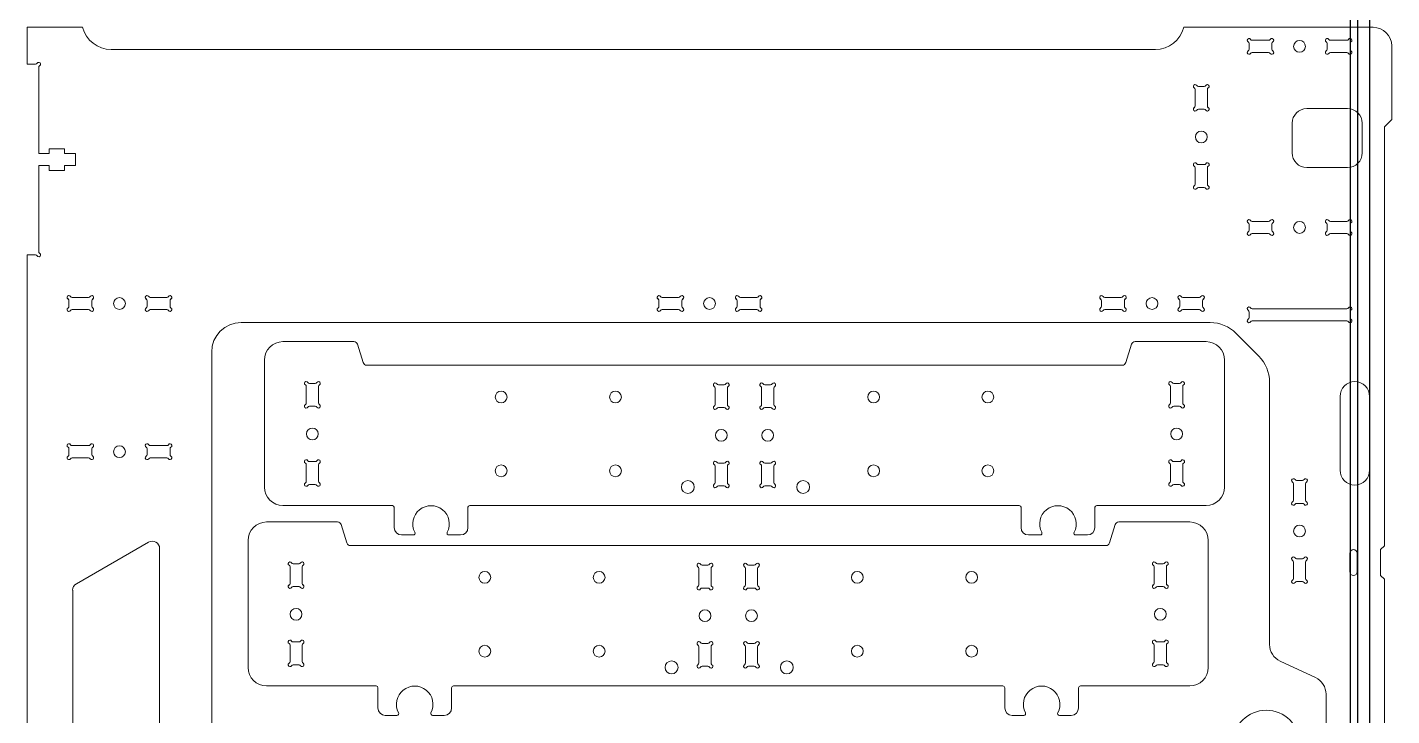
# Model space of a CAD drawing. Header units: millimetres. Extents: x 204 to 1643, y -167 to 1237.
# Drawn here: x 209.8 to 579.8, y 398.9 to 585.4 of the extents above; entities that cross this region are included whole.
import ezdxf

# ---------------------------------------------------------------- set-up
doc = ezdxf.new("R2010")
doc.units = ezdxf.units.MM
doc.header["$PDSIZE"] = -1

msp = doc.modelspace()

# ---------------------------------------------------------------- linework, layer by layer
at = {"color": 7, "linetype": 'Continuous', "lineweight": 15}
for p, q in [((209.85, 585.38), (209.85, 575.38)), ((224.85, 585.38), (209.85, 585.38)), ((574.85, 585.38), (523.5, 585.38)), ((541.15, 580.98), (541.15, 579.41)), ((546.48, 581.85), (542.01, 581.85)), ((547.35, 579.41), (547.35, 580.98)), ((562.35, 580.98), (562.35, 579.41)), ((567.68, 581.85), (563.21, 581.85)), ((568.55, 579.41), (568.55, 580.98)), ((515.75, 579.38), (232.59, 579.38)), ((542.01, 578.55), (546.48, 578.55)), ((563.21, 578.55), (567.68, 578.55)), ((579.85, 560.38), (579.85, 580.38)), ((209.85, 575.38), (212.08, 575.38)), ((212.95, 574.51), (212.95, 551.15)), ((526.55, 568.51), (526.55, 564.04)), ((528.99, 569.38), (527.42, 569.38)), ((529.85, 564.04), (529.85, 568.51)), ((527.42, 563.18), (528.99, 563.18)), ((567.85, 563.38), (556.85, 563.38)), ((552.85, 559.38), (552.85, 551.38)), ((571.85, 551.38), (571.85, 559.38)), ((577.85, 558.38), (579.85, 560.38)), ((577.85, 444.88), (577.85, 558.38)), ((215.75, 552.5), (219.95, 552.5)), ((215.75, 551.15), (215.75, 552.5)), ((219.95, 552.5), (219.95, 551.15)), ((212.95, 551.15), (215.75, 551.15)), ((212.95, 547.95), (212.95, 524.59)), ((215.75, 547.95), (212.95, 547.95)), ((215.75, 546.6), (215.75, 547.95)), ((219.95, 551.15), (222.95, 551.15)), ((219.95, 547.95), (219.95, 546.6)), ((222.95, 547.95), (219.95, 547.95)), ((222.95, 551.15), (222.95, 547.95)), ((528.99, 548.18), (527.42, 548.18)), ((219.95, 546.6), (215.75, 546.6)), ((526.55, 547.31), (526.55, 542.84)), ((529.85, 542.84), (529.85, 547.31)), ((556.85, 547.38), (567.85, 547.38)), ((527.42, 541.98), (528.99, 541.98)), ((546.48, 532.81), (542.01, 532.81)), ((567.68, 532.81), (563.21, 532.81)), ((541.15, 531.94), (541.15, 530.37)), ((542.01, 529.51), (546.48, 529.51)), ((547.35, 530.37), (547.35, 531.94)), ((562.35, 531.94), (562.35, 530.37)), ((563.21, 529.51), (567.68, 529.51)), ((568.55, 530.37), (568.55, 531.94)), ((209.85, 523.73), (209.85, 257.03)), ((212.08, 523.73), (209.85, 523.73)), ((221.15, 509.77), (221.15, 511.34)), ((222.01, 512.2), (226.48, 512.2)), ((227.35, 511.34), (227.35, 509.77)), ((242.35, 509.77), (242.35, 511.34)), ((243.21, 512.2), (247.68, 512.2)), ((248.55, 511.34), (248.55, 509.77)), ((381.15, 509.77), (381.15, 511.34)), ((382.01, 512.2), (386.48, 512.2)), ((387.35, 511.34), (387.35, 509.77)), ((402.35, 509.77), (402.35, 511.34)), ((403.21, 512.2), (407.68, 512.2)), ((408.55, 511.34), (408.55, 509.77)), ((501.15, 511.34), (501.15, 509.77)), ((506.48, 512.2), (502.01, 512.2)), ((507.35, 509.77), (507.35, 511.34)), ((522.35, 511.34), (522.35, 509.77)), ((527.68, 512.2), (523.21, 512.2)), ((528.55, 509.77), (528.55, 511.34)), ((226.48, 508.9), (222.01, 508.9)), ((247.68, 508.9), (243.21, 508.9)), ((386.48, 508.9), (382.01, 508.9)), ((407.68, 508.9), (403.21, 508.9)), ((502.01, 508.9), (506.48, 508.9)), ((523.21, 508.9), (527.68, 508.9)), ((541.15, 506.7), (541.15, 508.27)), ((542.01, 509.14), (567.68, 509.14)), ((568.55, 508.27), (568.55, 506.7)), ((530.6, 505.38), (267.85, 505.38)), ((567.68, 505.84), (542.01, 505.84)), ((298.43, 500.22), (279.16, 500.22)), ((300.94, 494.54), (299.38, 499.52)), ((509.29, 499.52), (507.73, 494.54)), ((529.51, 500.22), (510.25, 500.22)), ((537.67, 502.44), (543.8, 496.3)), ((259.85, 497.38), (259.85, 283.38)), ((274.16, 495.22), (274.16, 460.84)), ((506.78, 493.84), (301.9, 493.84)), ((534.51, 460.84), (534.51, 495.22)), ((287.95, 488.92), (286.38, 488.92)), ((398.82, 488.54), (397.25, 488.54)), ((411.42, 488.54), (409.85, 488.54)), ((522.3, 488.92), (520.73, 488.92)), ((546.72, 418.21), (546.72, 489.24)), ((285.51, 488.06), (285.51, 483.59)), ((288.81, 483.59), (288.81, 488.06)), ((396.39, 487.67), (396.39, 483.2)), ((399.69, 483.2), (399.69, 487.67)), ((408.99, 487.67), (408.99, 483.2)), ((412.29, 483.2), (412.29, 487.67)), ((519.86, 488.06), (519.86, 483.59)), ((523.16, 483.59), (523.16, 488.06)), ((565.85, 485.38), (565.85, 465.38)), ((573.85, 465.38), (573.85, 485.38)), ((286.38, 482.72), (287.95, 482.72)), ((397.25, 482.34), (398.82, 482.34)), ((409.85, 482.34), (411.42, 482.34)), ((520.73, 482.72), (522.3, 482.72)), ((221.15, 469.62), (221.15, 471.19)), ((222.01, 472.05), (226.48, 472.05)), ((227.35, 471.19), (227.35, 469.62)), ((242.35, 469.62), (242.35, 471.19)), ((243.21, 472.05), (247.68, 472.05)), ((248.55, 471.19), (248.55, 469.62)), ((226.48, 468.75), (222.01, 468.75)), ((247.68, 468.75), (243.21, 468.75)), ((285.51, 466.86), (285.51, 462.39)), ((287.95, 467.72), (286.38, 467.72)), ((288.81, 462.39), (288.81, 466.86)), ((396.39, 466.47), (396.39, 462)), ((398.82, 467.34), (397.25, 467.34)), ((399.69, 462), (399.69, 466.47)), ((408.99, 466.47), (408.99, 462)), ((411.42, 467.34), (409.85, 467.34)), ((412.29, 462), (412.29, 466.47)), ((519.86, 466.86), (519.86, 462.39)), ((522.3, 467.72), (520.73, 467.72)), ((523.16, 462.39), (523.16, 466.86)), ((554.06, 462.6), (555.63, 462.6)), ((286.38, 461.52), (287.95, 461.52)), ((397.25, 461.14), (398.82, 461.14)), ((409.85, 461.14), (411.42, 461.14)), ((520.73, 461.52), (522.3, 461.52)), ((553.2, 457.27), (553.2, 461.74)), ((556.5, 461.74), (556.5, 457.27)), ((279.16, 455.84), (308.84, 455.84)), ((309.34, 455.34), (309.34, 449.84)), ((329.34, 449.84), (329.34, 455.34)), ((329.84, 455.84), (478.84, 455.84)), ((479.34, 455.34), (479.34, 449.84)), ((499.34, 449.84), (499.34, 455.34)), ((499.84, 455.84), (529.51, 455.84)), ((555.63, 456.4), (554.06, 456.4)), ((294.01, 451.36), (274.74, 451.36)), ((296.52, 445.67), (294.96, 450.66)), ((311.34, 447.84), (314.49, 447.84)), ((324.18, 447.84), (327.34, 447.84)), ((481.34, 447.84), (484.5, 447.84)), ((494.19, 447.84), (497.34, 447.84)), ((504.87, 450.66), (503.31, 445.67)), ((525.09, 451.36), (505.83, 451.36)), ((223.17, 434.63), (242.69, 445.9)), ((245.73, 444.15), (245.73, 336.59)), ((269.74, 446.36), (269.74, 411.97)), ((502.36, 444.97), (297.48, 444.97)), ((530.09, 411.97), (530.09, 446.36)), ((576.85, 443.88), (577.85, 444.88)), ((553.2, 436.07), (553.2, 440.54)), ((554.06, 441.4), (555.63, 441.4)), ((556.5, 440.54), (556.5, 436.07)), ((568.5, 442.88), (568.5, 437.88)), ((570.5, 437.88), (570.5, 442.88)), ((576.85, 443.88), (576.85, 436.88)), ((281.09, 439.19), (281.09, 434.72)), ((283.53, 440.06), (281.96, 440.06)), ((284.39, 434.72), (284.39, 439.19)), ((391.97, 438.8), (391.97, 434.34)), ((394.4, 439.67), (392.83, 439.67)), ((395.27, 434.34), (395.27, 438.8)), ((404.57, 438.8), (404.57, 434.34)), ((407, 439.67), (405.43, 439.67)), ((407.87, 434.34), (407.87, 438.8)), ((515.44, 439.19), (515.44, 434.72)), ((517.88, 440.06), (516.31, 440.06)), ((518.74, 434.72), (518.74, 439.19)), ((577.85, 435.88), (576.85, 436.88)), ((281.96, 433.86), (283.53, 433.86)), ((392.83, 433.47), (394.4, 433.47)), ((405.43, 433.47), (407, 433.47)), ((516.31, 433.86), (517.88, 433.86)), ((555.63, 435.2), (554.06, 435.2)), ((577.85, 394.88), (577.85, 435.88)), ((222.16, 432.88), (222.16, 347.87)), ((283.53, 418.86), (281.96, 418.86)), ((394.4, 418.47), (392.83, 418.47)), ((407, 418.47), (405.43, 418.47)), ((517.88, 418.86), (516.31, 418.86)), ((281.09, 417.99), (281.09, 413.52)), ((284.39, 413.52), (284.39, 417.99)), ((391.97, 417.6), (391.97, 413.14)), ((395.27, 413.14), (395.27, 417.6)), ((404.57, 417.6), (404.57, 413.14)), ((407.87, 413.14), (407.87, 417.6)), ((515.44, 417.99), (515.44, 413.52)), ((518.74, 413.52), (518.74, 417.99)), ((281.96, 412.66), (283.53, 412.66)), ((392.83, 412.27), (394.4, 412.27)), ((405.43, 412.27), (407, 412.27)), ((516.31, 412.66), (517.88, 412.66)), ((559.16, 409.22), (549.61, 413.68)), ((274.74, 406.97), (304.42, 406.97)), ((304.92, 406.47), (304.92, 400.97)), ((324.92, 400.97), (324.92, 406.47)), ((325.42, 406.97), (474.42, 406.97)), ((474.92, 406.47), (474.92, 400.97)), ((494.92, 400.97), (494.92, 406.47)), ((495.42, 406.97), (525.09, 406.97)), ((562.05, 376.08), (562.05, 404.69)), ((306.92, 398.97), (310.07, 398.97)), ((319.76, 398.97), (322.92, 398.97)), ((476.92, 398.97), (480.08, 398.97)), ((489.76, 398.97), (492.92, 398.97))]:
    msp.add_line(p, q, dxfattribs=at)
for p in [(568.55, 507.49), (570.55, 507.49), (573.85, 475.38)]:
    msp.add_xline(p, (0, -1))
for centre, radius in [((554.85, 580.2), 1.6), ((528.2, 555.68), 1.6), ((554.85, 531.16), 1.6), ((234.85, 510.55), 1.6), ((394.85, 510.55), 1.6), ((514.85, 510.55), 1.6), ((338.34, 485.22), 1.6), ((369.34, 485.22), 1.6), ((439.34, 485.22), 1.6), ((470.34, 485.22), 1.6), ((287.16, 475.22), 1.6), ((398.04, 474.84), 1.6), ((410.64, 474.84), 1.6), ((521.51, 475.22), 1.6), ((234.85, 470.4), 1.6), ((338.34, 465.22), 1.6), ((369.34, 465.22), 1.6), ((439.34, 465.22), 1.6), ((470.34, 465.22), 1.6), ((388.98, 460.83), 1.75), ((420.24, 460.83), 1.75), ((554.85, 448.9), 1.6), ((333.92, 436.36), 1.6), ((364.92, 436.36), 1.6), ((434.92, 436.36), 1.6), ((465.92, 436.36), 1.6), ((282.74, 426.36), 1.6), ((393.62, 425.97), 1.6), ((406.22, 425.97), 1.6), ((517.09, 426.36), 1.6), ((333.92, 416.36), 1.6), ((364.92, 416.36), 1.6), ((434.92, 416.36), 1.6), ((465.92, 416.36), 1.6), ((384.56, 411.96), 1.75), ((415.82, 411.96), 1.75), ((545.83, 391.37), 9)]:
    msp.add_circle(centre, radius, dxfattribs=at)
for centre, radius, start, end in [((232.59, 587.38), 8, 194.4776, 269.9999), ((515.75, 587.38), 8, 270, 345.5225), ((574.85, 580.38), 5, 0.0001, 90), ((541.15, 581.85), 0.5, 29.9998, 239.9998), ((540.65, 580.98), 0.5, 359.9999, 59.9997), ((542.01, 582.35), 0.5, 209.9999, 270), ((546.48, 582.35), 0.5, 270, 329.9998), ((547.35, 581.85), 0.5, 300, 149.9997), ((547.85, 580.98), 0.5, 119.9996, 179.9993), ((562.35, 581.85), 0.5, 29.9998, 239.9998), ((561.85, 580.98), 0.5, 359.9999, 59.9997), ((563.21, 582.35), 0.5, 209.9999, 269.9998), ((567.68, 582.35), 0.5, 270, 329.9998), ((568.55, 581.85), 0.5, 299.9998, 149.9998), ((569.05, 580.98), 0.5, 119.9996, 179.9993), ((541.15, 578.55), 0.5, 120, 329.9997), ((540.65, 579.41), 0.5, 299.9999, 359.9998), ((542.01, 578.05), 0.5, 89.9999, 149.9997), ((546.48, 578.05), 0.5, 30, 90), ((547.35, 578.55), 0.5, 210.0001, 59.9998), ((547.85, 579.41), 0.5, 180, 239.9998), ((562.35, 578.55), 0.5, 119.9998, 329.9998), ((561.85, 579.41), 0.5, 299.9999, 359.9998), ((563.21, 578.05), 0.5, 89.9999, 149.9997), ((567.68, 578.05), 0.5, 30, 90), ((568.55, 578.55), 0.5, 210.0001, 59.9998), ((569.05, 579.41), 0.5, 180, 239.9998), ((212.08, 575.88), 0.5, 270.0001, 330.0001), ((212.95, 575.38), 0.5, 300.0004, 150.0001), ((213.45, 574.51), 0.5, 120.0003, 180), ((526.55, 569.38), 0.5, 29.9999, 239.9999), ((529.85, 569.38), 0.5, 300, 149.9996), ((526.05, 568.51), 0.5, 360, 59.9998), ((527.42, 569.88), 0.5, 210.0001, 270.0001), ((528.99, 569.88), 0.5, 269.9999, 329.9997), ((530.35, 568.51), 0.5, 120.0005, 180.0003), ((526.55, 563.18), 0.5, 120.0001, 329.9997), ((526.05, 564.04), 0.5, 300, 359.9999), ((527.42, 562.68), 0.5, 90, 149.9998), ((528.99, 562.68), 0.5, 29.9999, 90), ((529.85, 563.18), 0.5, 209.9998, 59.9998), ((530.35, 564.04), 0.5, 179.9999, 239.9997), ((556.85, 559.38), 4, 90, 180), ((567.85, 559.38), 4, 0, 90), ((556.85, 551.38), 4, 180, 270), ((567.85, 551.38), 4, 270, 0), ((526.55, 548.18), 0.5, 30.0001, 239.9997), ((526.05, 547.31), 0.5, 360, 59.9998), ((527.42, 548.68), 0.5, 210, 270.0001), ((528.99, 548.68), 0.5, 269.9999, 329.9997), ((529.85, 548.18), 0.5, 300, 149.9996), ((530.35, 547.31), 0.5, 120.0006, 180.0004), ((526.55, 541.98), 0.5, 120.0001, 329.9997), ((526.05, 542.84), 0.5, 300, 0.0001), ((527.42, 541.48), 0.5, 90, 149.9998), ((528.99, 541.48), 0.5, 29.9998, 89.9999), ((529.85, 541.98), 0.5, 209.9996, 59.9999), ((530.35, 542.84), 0.5, 179.9999, 239.9997), ((541.15, 532.81), 0.5, 29.9998, 239.9998), ((542.01, 533.31), 0.5, 209.9999, 270), ((546.48, 533.31), 0.5, 270, 329.9998), ((547.35, 532.81), 0.5, 300, 149.9997), ((562.35, 532.81), 0.5, 29.9998, 239.9998), ((563.21, 533.31), 0.5, 209.9999, 269.9998), ((567.68, 533.31), 0.5, 270, 329.9998), ((568.55, 532.81), 0.5, 299.9998, 149.9998), ((541.15, 529.51), 0.5, 120, 329.9997), ((540.65, 531.94), 0.5, 359.9999, 59.9997), ((540.65, 530.37), 0.5, 299.9999, 359.9998), ((542.01, 529.01), 0.5, 89.9999, 149.9997), ((546.48, 529.01), 0.5, 30, 90), ((547.35, 529.51), 0.5, 210.0001, 59.9998), ((547.85, 531.94), 0.5, 119.9996, 179.9993), ((547.85, 530.37), 0.5, 180, 239.9998), ((562.35, 529.51), 0.5, 119.9998, 329.9998), ((561.85, 531.94), 0.5, 359.9999, 59.9997), ((561.85, 530.37), 0.5, 299.9999, 359.9998), ((563.21, 529.01), 0.5, 89.9999, 149.9997), ((567.68, 529.01), 0.5, 30, 90), ((568.55, 529.51), 0.5, 210.0001, 59.9998), ((569.05, 531.94), 0.5, 119.9996, 179.9993), ((569.05, 530.37), 0.5, 180, 239.9998), ((212.08, 523.23), 0.5, 30.0003, 90.0001), ((212.95, 523.73), 0.5, 210.0003, 60), ((213.45, 524.59), 0.5, 180, 240.0001), ((221.15, 512.2), 0.5, 30.0002, 240.0002), ((220.65, 511.34), 0.5, 0.0002, 60.0001), ((222.01, 512.7), 0.5, 210.0003, 270.0001), ((226.48, 512.7), 0.5, 270, 330), ((227.35, 512.2), 0.5, 300.0002, 149.9999), ((227.85, 511.34), 0.5, 120.0006, 179.9998), ((242.35, 512.2), 0.5, 30.0003, 240), ((241.85, 511.34), 0.5, 0.0002, 60.0001), ((243.21, 512.7), 0.5, 210.0003, 270.0001), ((247.68, 512.7), 0.5, 269.9999, 330), ((248.55, 512.2), 0.5, 300.0002, 149.9999), ((249.05, 511.34), 0.5, 120.0006, 179.9998), ((381.15, 512.2), 0.5, 30.0003, 240), ((380.65, 511.34), 0.5, 0.0002, 60.0001), ((382.01, 512.7), 0.5, 210.0003, 270.0001), ((386.48, 512.7), 0.5, 269.9999, 330), ((387.35, 512.2), 0.5, 300.0002, 149.9999), ((387.85, 511.34), 0.5, 120.0006, 179.9998), ((402.35, 512.2), 0.5, 30.0003, 240), ((401.85, 511.34), 0.5, 0.0002, 60.0001), ((403.21, 512.7), 0.5, 210.0003, 270.0001), ((407.68, 512.7), 0.5, 270, 330), ((408.55, 512.2), 0.5, 300.0002, 149.9999), ((409.05, 511.34), 0.5, 120.0006, 179.9998), ((501.15, 512.2), 0.5, 30, 239.9997), ((500.65, 511.34), 0.5, 359.9999, 59.9997), ((502.01, 512.7), 0.5, 209.9999, 269.9998), ((506.48, 512.7), 0.5, 270, 329.9998), ((507.35, 512.2), 0.5, 300, 149.9997), ((507.85, 511.34), 0.5, 119.9996, 179.9994), ((522.35, 512.2), 0.5, 30, 239.9997), ((521.85, 511.34), 0.5, 359.9999, 59.9997), ((523.21, 512.7), 0.5, 209.9999, 270), ((527.68, 512.7), 0.5, 270, 329.9998), ((528.55, 512.2), 0.5, 299.9998, 149.9998), ((529.05, 511.34), 0.5, 119.9996, 179.9994), ((221.15, 508.9), 0.5, 120.0002, 330.0002), ((220.65, 509.77), 0.5, 300.0003, 0.0001), ((222.01, 508.4), 0.5, 90.0002, 150.0001), ((226.48, 508.4), 0.5, 30.0002, 90), ((227.35, 508.9), 0.5, 210.0002, 60.0002), ((227.85, 509.77), 0.5, 180.0001, 240), ((242.35, 508.9), 0.5, 120.0002, 330.0002), ((241.85, 509.77), 0.5, 300.0003, 0.0001), ((243.21, 508.4), 0.5, 90.0002, 150.0001), ((247.68, 508.4), 0.5, 30.0002, 90), ((248.55, 508.9), 0.5, 210.0003, 60), ((249.05, 509.77), 0.5, 180.0001, 240), ((381.15, 508.9), 0.5, 120.0002, 330.0002), ((380.65, 509.77), 0.5, 300.0003, 0.0001), ((382.01, 508.4), 0.5, 90.0002, 150.0001), ((386.48, 508.4), 0.5, 30.0002, 90), ((387.35, 508.9), 0.5, 210.0003, 60), ((387.85, 509.77), 0.5, 180.0001, 240), ((402.35, 508.9), 0.5, 120.0002, 330.0002), ((401.85, 509.77), 0.5, 300.0003, 0.0001), ((403.21, 508.4), 0.5, 90, 150.0001), ((407.68, 508.4), 0.5, 30.0002, 90), ((408.55, 508.9), 0.5, 210.0002, 60.0002), ((409.05, 509.77), 0.5, 180.0001, 240), ((501.15, 508.9), 0.5, 120, 329.9997), ((500.65, 509.77), 0.5, 299.9999, 360), ((502.01, 508.4), 0.5, 89.9999, 149.9997), ((506.48, 508.4), 0.5, 30, 90.0001), ((507.35, 508.9), 0.5, 210.0001, 59.9998), ((507.85, 509.77), 0.5, 180, 239.9998), ((522.35, 508.9), 0.5, 120, 329.9997), ((521.85, 509.77), 0.5, 299.9999, 360), ((523.21, 508.4), 0.5, 89.9999, 149.9997), ((527.68, 508.4), 0.5, 30, 90), ((528.55, 508.9), 0.5, 210.0001, 59.9998), ((529.05, 509.77), 0.5, 180, 239.9998), ((541.15, 509.14), 0.5, 30.0002, 240.0002), ((540.65, 508.27), 0.5, 0, 60.0001), ((542.01, 509.64), 0.5, 210.0003, 270.0001), ((567.68, 509.64), 0.5, 269.9999, 330), ((568.55, 509.14), 0.5, 300.0002, 149.9999), ((569.05, 508.27), 0.5, 120.0002, 180), ((267.85, 497.38), 8, 90.0001, 180), ((530.6, 495.38), 10, 44.9542, 90), ((541.15, 505.84), 0.5, 120.0003, 330), ((540.65, 506.7), 0.5, 300.0003, 0.0001), ((542.01, 505.34), 0.5, 90.0002, 150.0001), ((567.68, 505.34), 0.5, 30.0002, 90), ((568.55, 505.84), 0.5, 210.0002, 59.9999), ((569.05, 506.7), 0.5, 180.0005, 240.0004), ((279.16, 495.22), 5, 90, 180), ((298.43, 499.22), 1, 17.3857, 90), ((510.25, 499.22), 1, 90, 162.6143), ((529.51, 495.22), 5, 0, 90), ((536.72, 489.24), 10, 0, 44.9542), ((301.9, 494.84), 1, 197.3857, 270), ((506.78, 494.84), 1, 270, 342.6143), ((285.51, 488.92), 0.5, 29.9998, 239.9998), ((285.01, 488.06), 0.5, 360, 59.9998), ((286.38, 489.42), 0.5, 210, 269.9999), ((287.95, 489.42), 0.5, 269.9999, 329.9997), ((288.81, 488.92), 0.5, 300, 149.9997), ((289.31, 488.06), 0.5, 119.9998, 179.9998), ((396.39, 488.54), 0.5, 30.0002, 239.9999), ((397.25, 489.04), 0.5, 210.0002, 270), ((398.82, 489.04), 0.5, 270, 330.0001), ((399.69, 488.54), 0.5, 300.0002, 150.0002), ((408.99, 488.54), 0.5, 30.0002, 239.9999), ((409.85, 489.04), 0.5, 210.0002, 270), ((411.42, 489.04), 0.5, 270, 330.0001), ((412.29, 488.54), 0.5, 300.0002, 150.0002), ((519.86, 488.92), 0.5, 30.0002, 239.9999), ((519.36, 488.06), 0.5, 0, 60), ((520.73, 489.42), 0.5, 210.0002, 270), ((522.3, 489.42), 0.5, 270, 330.0001), ((523.16, 488.92), 0.5, 300.0002, 150.0002), ((523.66, 488.06), 0.5, 119.9995, 179.9997), ((569.85, 485.38), 4, 0, 180), ((395.89, 487.67), 0.5, 0, 60), ((400.19, 487.67), 0.5, 119.9995, 179.9997), ((408.49, 487.67), 0.5, 0, 60), ((412.79, 487.67), 0.5, 119.9995, 179.9997), ((285.51, 482.72), 0.5, 119.9998, 329.9998), ((285.01, 483.59), 0.5, 300, 359.9999), ((286.38, 482.22), 0.5, 90, 149.9998), ((287.95, 482.22), 0.5, 29.9999, 89.9998), ((288.81, 482.72), 0.5, 209.9998, 59.9998), ((289.31, 483.59), 0.5, 179.9999, 239.9997), ((396.39, 482.34), 0.5, 120.0001, 330.0001), ((395.89, 483.2), 0.5, 300.0002, 0), ((397.25, 481.84), 0.5, 89.9999, 150), ((398.82, 481.84), 0.5, 30.0003, 90.0001), ((399.69, 482.34), 0.5, 210.0003, 60), ((400.19, 483.2), 0.5, 180.0002, 240.0001), ((408.99, 482.34), 0.5, 120.0001, 330.0001), ((408.49, 483.2), 0.5, 300.0002, 0), ((409.85, 481.84), 0.5, 89.9999, 150), ((411.42, 481.84), 0.5, 30.0003, 90.0001), ((412.29, 482.34), 0.5, 210.0003, 60), ((412.79, 483.2), 0.5, 180.0002, 240.0001), ((519.86, 482.72), 0.5, 120.0001, 330.0001), ((519.36, 483.59), 0.5, 300.0002, 0), ((520.73, 482.22), 0.5, 89.9999, 150), ((522.3, 482.22), 0.5, 30.0003, 90.0001), ((523.16, 482.72), 0.5, 210.0003, 60), ((523.66, 483.59), 0.5, 180.0002, 240.0001), ((221.15, 472.05), 0.5, 30.0001, 240.0001), ((220.65, 471.19), 0.5, 0, 60), ((222.01, 472.55), 0.5, 210.0002, 270), ((226.48, 472.55), 0.5, 270, 330), ((227.35, 472.05), 0.5, 300.0002, 149.9999), ((227.85, 471.19), 0.5, 120.0002, 180), ((242.35, 472.05), 0.5, 30.0002, 239.9999), ((241.85, 471.19), 0.5, 0, 60), ((243.21, 472.55), 0.5, 210.0002, 270), ((247.68, 472.55), 0.5, 269.9999, 330), ((248.55, 472.05), 0.5, 300.0002, 149.9999), ((249.05, 471.19), 0.5, 120.0002, 180), ((221.15, 468.75), 0.5, 120.0001, 330.0001), ((220.65, 469.62), 0.5, 300.0002, 0), ((222.01, 468.25), 0.5, 90, 150), ((226.48, 468.25), 0.5, 30.0002, 90), ((227.35, 468.75), 0.5, 210.0002, 60.0002), ((227.85, 469.62), 0.5, 180.0008, 239.9996), ((242.35, 468.75), 0.5, 120.0001, 330.0001), ((241.85, 469.62), 0.5, 300.0002, 0), ((243.21, 468.25), 0.5, 90, 150), ((247.68, 468.25), 0.5, 30.0002, 90), ((248.55, 468.75), 0.5, 210.0003, 60), ((249.05, 469.62), 0.5, 180.0005, 240), ((285.51, 467.72), 0.5, 30, 239.9997), ((285.01, 466.86), 0.5, 360, 59.9998), ((286.38, 468.22), 0.5, 210, 269.9999), ((287.95, 468.22), 0.5, 269.9999, 329.9997), ((288.81, 467.72), 0.5, 300, 149.9997), ((289.31, 466.86), 0.5, 119.9998, 179.9998), ((396.39, 467.34), 0.5, 30.0002, 239.9999), ((395.89, 466.47), 0.5, 0, 60), ((397.25, 467.84), 0.5, 210.0002, 270), ((398.82, 467.84), 0.5, 270, 330.0001), ((399.69, 467.34), 0.5, 300.0003, 150), ((400.19, 466.47), 0.5, 119.9995, 179.9997), ((408.99, 467.34), 0.5, 30.0002, 239.9999), ((408.49, 466.47), 0.5, 0, 60), ((409.85, 467.84), 0.5, 210.0002, 270), ((411.42, 467.84), 0.5, 270, 330.0001), ((412.29, 467.34), 0.5, 300.0003, 150), ((412.79, 466.47), 0.5, 119.9995, 179.9997), ((519.86, 467.72), 0.5, 30.0002, 239.9999), ((519.36, 466.86), 0.5, 0, 60), ((520.73, 468.22), 0.5, 210.0002, 270), ((522.3, 468.22), 0.5, 270, 330.0001), ((523.16, 467.72), 0.5, 300.0003, 150), ((523.66, 466.86), 0.5, 119.9995, 179.9997), ((553.2, 462.6), 0.5, 30.0001, 240.0001), ((554.06, 463.1), 0.5, 210.0002, 270), ((555.63, 463.1), 0.5, 270.0002, 330.0001), ((556.5, 462.6), 0.5, 300.0003, 150), ((569.85, 465.38), 4, 180, 0), ((279.16, 460.84), 5, 180, 270), ((285.51, 461.52), 0.5, 119.9998, 329.9998), ((285.01, 462.39), 0.5, 300, 0), ((286.38, 461.02), 0.5, 90, 149.9998), ((287.95, 461.02), 0.5, 29.9999, 89.9998), ((288.81, 461.52), 0.5, 210, 59.9997), ((289.31, 462.39), 0.5, 179.9999, 239.9997), ((396.39, 461.14), 0.5, 120.0002, 329.9999), ((395.89, 462), 0.5, 300.0002, 0), ((397.25, 460.64), 0.5, 89.9999, 150), ((398.82, 460.64), 0.5, 30.0003, 90.0001), ((399.69, 461.14), 0.5, 210.0003, 60), ((400.19, 462), 0.5, 180, 240.0001), ((408.99, 461.14), 0.5, 120.0002, 329.9999), ((408.49, 462), 0.5, 300.0002, 0), ((409.85, 460.64), 0.5, 89.9999, 150), ((411.42, 460.64), 0.5, 30.0003, 90.0001), ((412.29, 461.14), 0.5, 210.0003, 60), ((412.79, 462), 0.5, 180, 240.0001), ((519.86, 461.52), 0.5, 120.0002, 329.9999), ((519.36, 462.39), 0.5, 300.0002, 0), ((520.73, 461.02), 0.5, 89.9999, 150), ((522.3, 461.02), 0.5, 30.0003, 90.0001), ((523.16, 461.52), 0.5, 210.0003, 60), ((523.66, 462.39), 0.5, 180, 240.0001), ((529.51, 460.84), 5, 270, 0), ((552.7, 461.74), 0.5, 359.9999, 60), ((557, 461.74), 0.5, 119.9995, 179.9997), ((308.84, 455.34), 0.5, 0, 90), ((319.34, 450.83), 4.95, 332.7389, 207.2611), ((329.84, 455.34), 0.5, 90, 180), ((478.84, 455.34), 0.5, 0, 90), ((489.34, 450.83), 4.95, 332.7389, 207.2611), ((499.84, 455.34), 0.5, 90, 180), ((553.2, 456.4), 0.5, 120.0001, 330.0001), ((552.7, 457.27), 0.5, 300.0002, 0), ((554.06, 455.9), 0.5, 90, 150), ((555.63, 455.9), 0.5, 30.0003, 90.0001), ((556.5, 456.4), 0.5, 210.0003, 60), ((557, 457.27), 0.5, 180.0002, 240.0001), ((274.74, 446.36), 5, 90, 180), ((294.01, 450.36), 1, 17.3857, 90), ((311.34, 449.84), 2, 180, 270), ((314.49, 448.34), 0.5, 270, 27.2611), ((324.18, 448.34), 0.5, 152.7389, 270), ((327.34, 449.84), 2, 270, 0), ((481.34, 449.84), 2, 180, 270), ((484.5, 448.34), 0.5, 270, 27.2611), ((494.19, 448.34), 0.5, 152.7389, 270), ((497.34, 449.84), 2, 270, 0), ((505.83, 450.36), 1, 90, 162.6143), ((525.09, 446.36), 5, 0, 90), ((243.71, 444.15), 2.03, 0, 120), ((297.48, 445.97), 1, 197.3857, 270), ((502.36, 445.97), 1, 270, 342.6143), ((281.09, 440.06), 0.5, 29.9998, 239.9998), ((281.96, 440.56), 0.5, 210, 269.9999), ((283.53, 440.56), 0.5, 269.9999, 329.9997), ((284.39, 440.06), 0.5, 300, 149.9997), ((515.44, 440.06), 0.5, 30.0002, 239.9999), ((516.31, 440.56), 0.5, 210.0002, 270), ((517.88, 440.56), 0.5, 270, 330.0001), ((518.74, 440.06), 0.5, 300.0002, 150.0002), ((553.2, 441.4), 0.5, 30.0001, 240.0001), ((552.7, 440.54), 0.5, 0, 60), ((554.06, 441.9), 0.5, 210.0002, 270), ((555.63, 441.9), 0.5, 270.0002, 330.0001), ((556.5, 441.4), 0.5, 300.0002, 150.0002), ((557, 440.54), 0.5, 119.9995, 179.9997), ((569.5, 442.88), 1, 90, 180), ((569.5, 442.88), 1, 0, 90), ((280.59, 439.19), 0.5, 360, 59.9998), ((284.89, 439.19), 0.5, 119.9998, 179.9998), ((391.97, 439.67), 0.5, 30.0002, 239.9999), ((391.47, 438.8), 0.5, 0, 60), ((392.83, 440.17), 0.5, 210.0002, 270), ((394.4, 440.17), 0.5, 270, 330.0001), ((395.27, 439.67), 0.5, 300.0002, 150.0002), ((395.77, 438.8), 0.5, 119.9995, 179.9997), ((404.57, 439.67), 0.5, 30.0002, 239.9999), ((404.07, 438.8), 0.5, 0, 60), ((405.43, 440.17), 0.5, 210.0002, 270), ((407, 440.17), 0.5, 270, 330.0001), ((407.87, 439.67), 0.5, 300.0002, 150.0002), ((408.37, 438.8), 0.5, 119.9995, 179.9997), ((514.94, 439.19), 0.5, 0, 60), ((519.24, 439.19), 0.5, 119.9995, 179.9997), ((569.5, 437.88), 1, 180, 270), ((569.5, 437.88), 1, 270, 0), ((224.18, 432.88), 2.03, 120, 180), ((281.09, 433.86), 0.5, 119.9998, 329.9998), ((280.59, 434.72), 0.5, 300, 359.9999), ((281.96, 433.36), 0.5, 90, 149.9998), ((283.53, 433.36), 0.5, 29.9999, 89.9998), ((284.39, 433.86), 0.5, 209.9998, 59.9998), ((284.89, 434.72), 0.5, 179.9999, 239.9997), ((391.97, 433.47), 0.5, 120.0001, 330.0001), ((391.47, 434.34), 0.5, 300.0002, 0), ((392.83, 432.97), 0.5, 89.9999, 150), ((394.4, 432.97), 0.5, 30.0003, 90.0001), ((395.27, 433.47), 0.5, 210.0003, 60), ((395.77, 434.34), 0.5, 180.0002, 240.0001), ((404.57, 433.47), 0.5, 120.0001, 330.0001), ((404.07, 434.34), 0.5, 300.0002, 0), ((405.43, 432.97), 0.5, 89.9999, 150), ((407, 432.97), 0.5, 30.0003, 90.0001), ((407.87, 433.47), 0.5, 210.0003, 60), ((408.37, 434.34), 0.5, 180.0002, 240.0001), ((515.44, 433.86), 0.5, 120.0001, 330.0001), ((514.94, 434.72), 0.5, 300.0002, 0), ((516.31, 433.36), 0.5, 89.9999, 150), ((517.88, 433.36), 0.5, 30.0003, 90.0001), ((518.74, 433.86), 0.5, 210.0003, 60), ((519.24, 434.72), 0.5, 180.0002, 240.0001), ((553.2, 435.2), 0.5, 120.0002, 329.9999), ((552.7, 436.07), 0.5, 300.0002, 0), ((554.06, 434.7), 0.5, 90, 150), ((555.63, 434.7), 0.5, 30.0003, 90.0001), ((556.5, 435.2), 0.5, 210.0003, 60), ((557, 436.07), 0.5, 180, 240.0001), ((281.09, 418.86), 0.5, 30, 239.9997), ((280.59, 417.99), 0.5, 360, 59.9998), ((281.96, 419.36), 0.5, 210, 269.9999), ((283.53, 419.36), 0.5, 269.9999, 329.9997), ((284.39, 418.86), 0.5, 300, 149.9997), ((284.89, 417.99), 0.5, 119.9998, 179.9998), ((391.97, 418.47), 0.5, 30.0002, 239.9999), ((392.83, 418.97), 0.5, 210.0002, 270), ((394.4, 418.97), 0.5, 270, 330.0001), ((395.27, 418.47), 0.5, 300.0003, 150), ((404.57, 418.47), 0.5, 30.0002, 239.9999), ((405.43, 418.97), 0.5, 210.0002, 270), ((407, 418.97), 0.5, 270, 330.0001), ((407.87, 418.47), 0.5, 300.0003, 150), ((515.44, 418.86), 0.5, 30.0002, 239.9999), ((514.94, 417.99), 0.5, 0, 60), ((516.31, 419.36), 0.5, 210.0002, 270), ((517.88, 419.36), 0.5, 270, 330.0001), ((518.74, 418.86), 0.5, 300.0003, 150), ((519.24, 417.99), 0.5, 119.9995, 179.9997), ((551.72, 418.21), 5, 180, 244.998), ((391.47, 417.6), 0.5, 0, 60), ((395.77, 417.6), 0.5, 119.9995, 179.9997), ((404.07, 417.6), 0.5, 0, 60), ((408.37, 417.6), 0.5, 119.9995, 179.9997), ((274.74, 411.97), 5, 180, 270), ((281.09, 412.66), 0.5, 119.9998, 329.9998), ((280.59, 413.52), 0.5, 300, 0), ((281.96, 412.16), 0.5, 90, 149.9998), ((283.53, 412.16), 0.5, 29.9999, 89.9998), ((284.39, 412.66), 0.5, 210, 59.9997), ((284.89, 413.52), 0.5, 179.9999, 239.9997), ((391.97, 412.27), 0.5, 120.0002, 329.9999), ((391.47, 413.14), 0.5, 300.0002, 0), ((392.83, 411.77), 0.5, 89.9999, 150), ((394.4, 411.77), 0.5, 30.0003, 90.0001), ((395.27, 412.27), 0.5, 210.0003, 60), ((395.77, 413.14), 0.5, 180, 240.0001), ((404.57, 412.27), 0.5, 120.0002, 329.9999), ((404.07, 413.14), 0.5, 300.0002, 0), ((405.43, 411.77), 0.5, 89.9999, 150), ((407, 411.77), 0.5, 30.0003, 90.0001), ((407.87, 412.27), 0.5, 210.0003, 60), ((408.37, 413.14), 0.5, 180, 240.0001), ((515.44, 412.66), 0.5, 120.0002, 329.9999), ((514.94, 413.52), 0.5, 300.0002, 0), ((516.31, 412.16), 0.5, 89.9999, 150), ((517.88, 412.16), 0.5, 30.0003, 90.0001), ((518.74, 412.66), 0.5, 210.0003, 60), ((519.24, 413.52), 0.5, 180, 240.0001), ((525.09, 411.97), 5, 270, 0), ((557.05, 404.69), 5, 0, 64.998), ((304.42, 406.47), 0.5, 0, 90), ((314.92, 401.97), 4.95, 332.7389, 207.2611), ((325.42, 406.47), 0.5, 90, 180), ((474.42, 406.47), 0.5, 0, 90), ((484.92, 401.97), 4.95, 332.7389, 207.2611), ((495.42, 406.47), 0.5, 90, 180), ((306.92, 400.97), 2, 180, 270), ((310.07, 399.47), 0.5, 270, 27.2611), ((319.76, 399.47), 0.5, 152.7389, 270), ((322.92, 400.97), 2, 270, 0), ((476.92, 400.97), 2, 180, 270), ((480.08, 399.47), 0.5, 270, 27.2611), ((489.76, 399.47), 0.5, 152.7389, 270), ((492.92, 400.97), 2, 270, 0)]:
    msp.add_arc(centre, radius, start, end, dxfattribs=at)
at = {"layer": 'Defpoints'}
msp.add_point((568.55, 507.49), dxfattribs=at)

doc.saveas('drawing.dxf')
